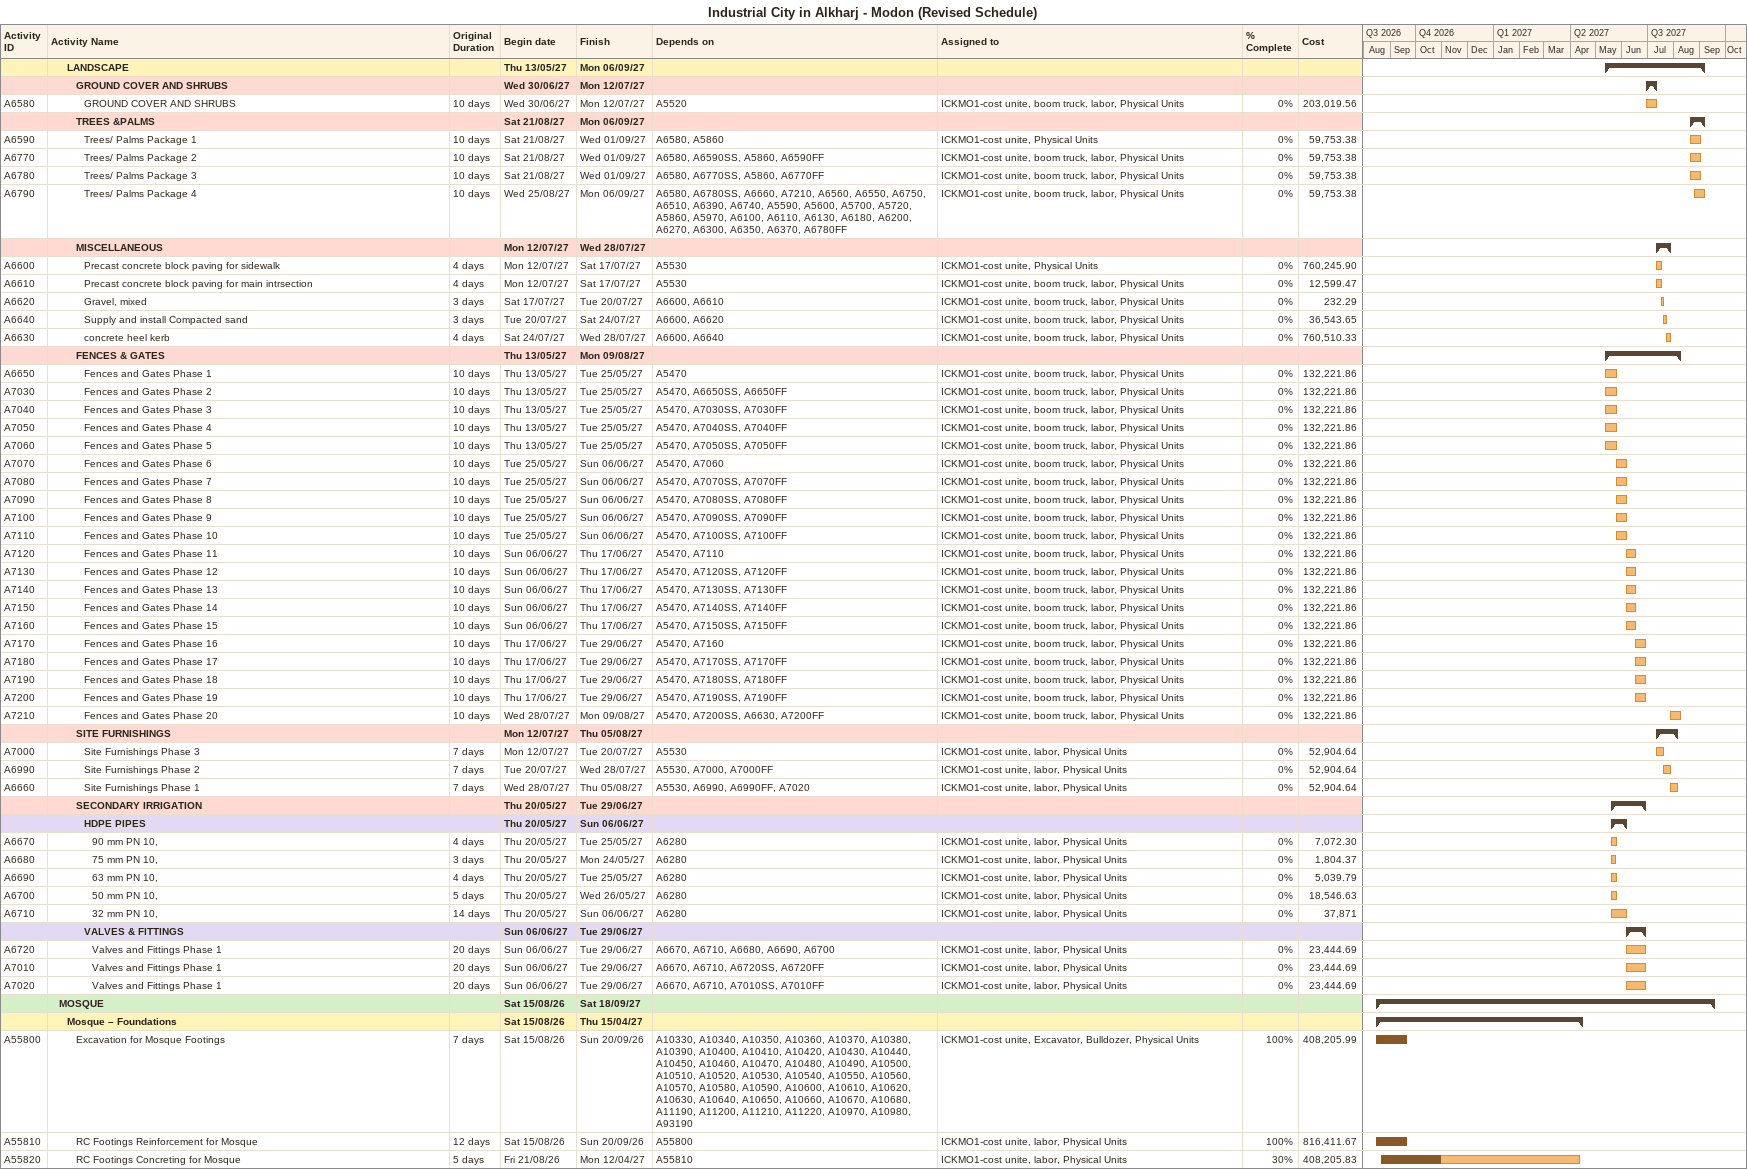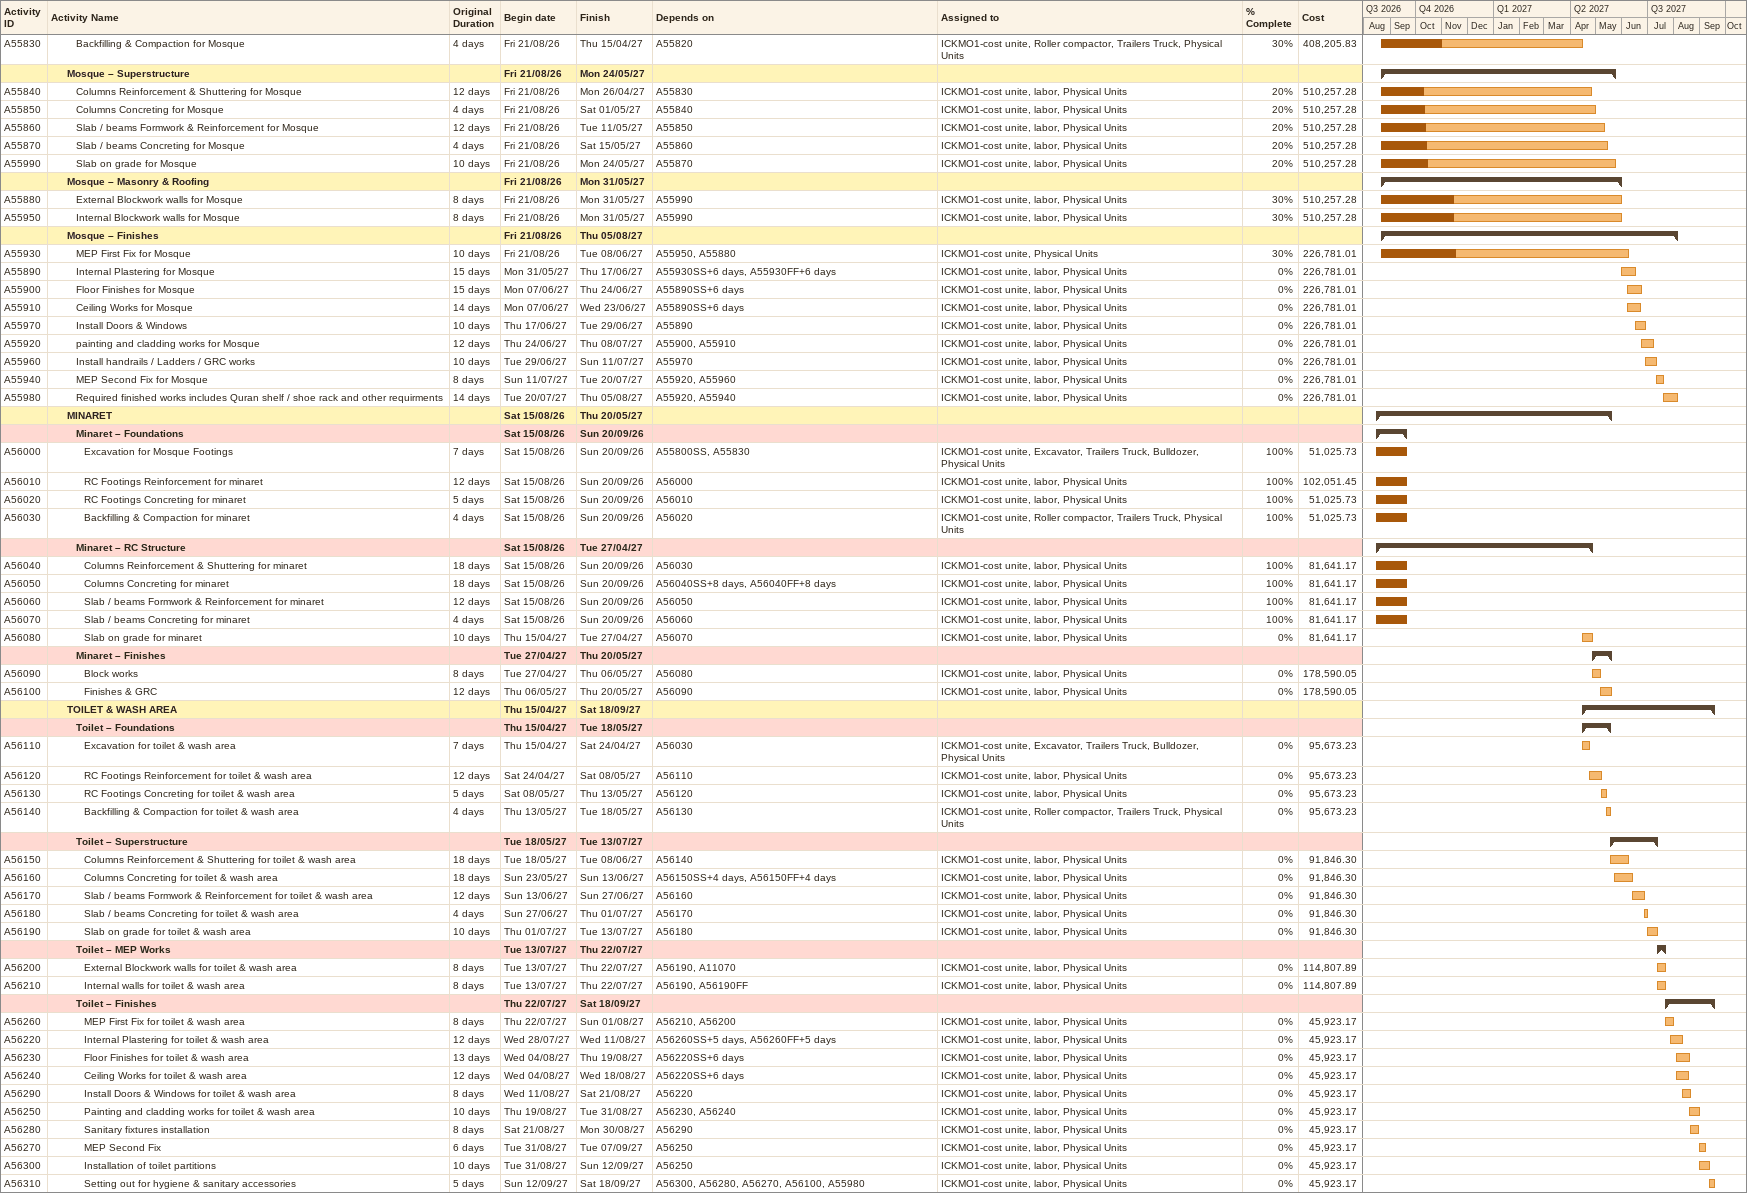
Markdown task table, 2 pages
Industrial City in Alkharj - Modon (Revised Schedule)

| ID | Level | Task | Original duration | Start | Finish | Predecessors | Resources | % complete | Cost |
|---|---|---|---|---|---|---|---|---|---|
|  | 3 | **LANDSCAPE** |  | 2027-05-13 | 2027-09-06 |  |  |  |  |
|  | 4 | **GROUND COVER AND SHRUBS** |  | 2027-06-30 | 2027-07-12 |  |  |  |  |
| A6580 | 5 | GROUND COVER AND SHRUBS | 10d | 2027-06-30 | 2027-07-12 | A5520 | ICKMO1-cost unite, boom truck, labor, Physical Units | 0 | 203019.56 |
|  | 4 | **TREES &PALMS** |  | 2027-08-21 | 2027-09-06 |  |  |  |  |
| A6590 | 5 | Trees/ Palms Package 1 | 10d | 2027-08-21 | 2027-09-01 | A6580, A5860 | ICKMO1-cost unite, Physical Units | 0 | 59753.38 |
| A6770 | 5 | Trees/ Palms Package 2 | 10d | 2027-08-21 | 2027-09-01 | A6580, A6590SS, A5860, A6590FF | ICKMO1-cost unite, boom truck, labor, Physical Units | 0 | 59753.38 |
| A6780 | 5 | Trees/ Palms Package 3 | 10d | 2027-08-21 | 2027-09-01 | A6580, A6770SS, A5860, A6770FF | ICKMO1-cost unite, boom truck, labor, Physical Units | 0 | 59753.38 |
| A6790 | 5 | Trees/ Palms Package 4 | 10d | 2027-08-25 | 2027-09-06 | A6580, A6780SS, A6660, A7210, A6560, A6550, A6750, A6510, A6390, A6740, A5590, A5600, A5700, A5720, A5860, A5970, A6100, A6110, A6130, A6180, A6200, A6270, A6300, A6350, A6370, A6780FF | ICKMO1-cost unite, boom truck, labor, Physical Units | 0 | 59753.38 |
|  | 4 | **MISCELLANEOUS** |  | 2027-07-12 | 2027-07-28 |  |  |  |  |
| A6600 | 5 | Precast concrete block paving for sidewalk | 4d | 2027-07-12 | 2027-07-17 | A5530 | ICKMO1-cost unite, Physical Units | 0 | 760245.90 |
| A6610 | 5 | Precast concrete block paving for main intrsection | 4d | 2027-07-12 | 2027-07-17 | A5530 | ICKMO1-cost unite, boom truck, labor, Physical Units | 0 | 12599.47 |
| A6620 | 5 | Gravel, mixed | 3d | 2027-07-17 | 2027-07-20 | A6600, A6610 | ICKMO1-cost unite, boom truck, labor, Physical Units | 0 | 232.29 |
| A6640 | 5 | Supply and install Compacted sand | 3d | 2027-07-20 | 2027-07-24 | A6600, A6620 | ICKMO1-cost unite, boom truck, labor, Physical Units | 0 | 36543.65 |
| A6630 | 5 | concrete heel kerb | 4d | 2027-07-24 | 2027-07-28 | A6600, A6640 | ICKMO1-cost unite, boom truck, labor, Physical Units | 0 | 760510.33 |
|  | 4 | **FENCES & GATES** |  | 2027-05-13 | 2027-08-09 |  |  |  |  |
| A6650 | 5 | Fences and Gates Phase 1 | 10d | 2027-05-13 | 2027-05-25 | A5470 | ICKMO1-cost unite, boom truck, labor, Physical Units | 0 | 132221.86 |
| A7030 | 5 | Fences and Gates Phase 2 | 10d | 2027-05-13 | 2027-05-25 | A5470, A6650SS, A6650FF | ICKMO1-cost unite, boom truck, labor, Physical Units | 0 | 132221.86 |
| A7040 | 5 | Fences and Gates Phase 3 | 10d | 2027-05-13 | 2027-05-25 | A5470, A7030SS, A7030FF | ICKMO1-cost unite, boom truck, labor, Physical Units | 0 | 132221.86 |
| A7050 | 5 | Fences and Gates Phase 4 | 10d | 2027-05-13 | 2027-05-25 | A5470, A7040SS, A7040FF | ICKMO1-cost unite, boom truck, labor, Physical Units | 0 | 132221.86 |
| A7060 | 5 | Fences and Gates Phase 5 | 10d | 2027-05-13 | 2027-05-25 | A5470, A7050SS, A7050FF | ICKMO1-cost unite, boom truck, labor, Physical Units | 0 | 132221.86 |
| A7070 | 5 | Fences and Gates Phase 6 | 10d | 2027-05-25 | 2027-06-06 | A5470, A7060 | ICKMO1-cost unite, boom truck, labor, Physical Units | 0 | 132221.86 |
| A7080 | 5 | Fences and Gates Phase 7 | 10d | 2027-05-25 | 2027-06-06 | A5470, A7070SS, A7070FF | ICKMO1-cost unite, boom truck, labor, Physical Units | 0 | 132221.86 |
| A7090 | 5 | Fences and Gates Phase 8 | 10d | 2027-05-25 | 2027-06-06 | A5470, A7080SS, A7080FF | ICKMO1-cost unite, boom truck, labor, Physical Units | 0 | 132221.86 |
| A7100 | 5 | Fences and Gates Phase 9 | 10d | 2027-05-25 | 2027-06-06 | A5470, A7090SS, A7090FF | ICKMO1-cost unite, boom truck, labor, Physical Units | 0 | 132221.86 |
| A7110 | 5 | Fences and Gates Phase 10 | 10d | 2027-05-25 | 2027-06-06 | A5470, A7100SS, A7100FF | ICKMO1-cost unite, boom truck, labor, Physical Units | 0 | 132221.86 |
| A7120 | 5 | Fences and Gates Phase 11 | 10d | 2027-06-06 | 2027-06-17 | A5470, A7110 | ICKMO1-cost unite, boom truck, labor, Physical Units | 0 | 132221.86 |
| A7130 | 5 | Fences and Gates Phase 12 | 10d | 2027-06-06 | 2027-06-17 | A5470, A7120SS, A7120FF | ICKMO1-cost unite, boom truck, labor, Physical Units | 0 | 132221.86 |
| A7140 | 5 | Fences and Gates Phase 13 | 10d | 2027-06-06 | 2027-06-17 | A5470, A7130SS, A7130FF | ICKMO1-cost unite, boom truck, labor, Physical Units | 0 | 132221.86 |
| A7150 | 5 | Fences and Gates Phase 14 | 10d | 2027-06-06 | 2027-06-17 | A5470, A7140SS, A7140FF | ICKMO1-cost unite, boom truck, labor, Physical Units | 0 | 132221.86 |
| A7160 | 5 | Fences and Gates Phase 15 | 10d | 2027-06-06 | 2027-06-17 | A5470, A7150SS, A7150FF | ICKMO1-cost unite, boom truck, labor, Physical Units | 0 | 132221.86 |
| A7170 | 5 | Fences and Gates Phase 16 | 10d | 2027-06-17 | 2027-06-29 | A5470, A7160 | ICKMO1-cost unite, boom truck, labor, Physical Units | 0 | 132221.86 |
| A7180 | 5 | Fences and Gates Phase 17 | 10d | 2027-06-17 | 2027-06-29 | A5470, A7170SS, A7170FF | ICKMO1-cost unite, boom truck, labor, Physical Units | 0 | 132221.86 |
| A7190 | 5 | Fences and Gates Phase 18 | 10d | 2027-06-17 | 2027-06-29 | A5470, A7180SS, A7180FF | ICKMO1-cost unite, boom truck, labor, Physical Units | 0 | 132221.86 |
| A7200 | 5 | Fences and Gates Phase 19 | 10d | 2027-06-17 | 2027-06-29 | A5470, A7190SS, A7190FF | ICKMO1-cost unite, boom truck, labor, Physical Units | 0 | 132221.86 |
| A7210 | 5 | Fences and Gates Phase 20 | 10d | 2027-07-28 | 2027-08-09 | A5470, A7200SS, A6630, A7200FF | ICKMO1-cost unite, boom truck, labor, Physical Units | 0 | 132221.86 |
|  | 4 | **SITE FURNISHINGS** |  | 2027-07-12 | 2027-08-05 |  |  |  |  |
| A7000 | 5 | Site Furnishings Phase 3 | 7d | 2027-07-12 | 2027-07-20 | A5530 | ICKMO1-cost unite, labor, Physical Units | 0 | 52904.64 |
| A6990 | 5 | Site Furnishings Phase 2 | 7d | 2027-07-20 | 2027-07-28 | A5530, A7000, A7000FF | ICKMO1-cost unite, labor, Physical Units | 0 | 52904.64 |
| A6660 | 5 | Site Furnishings Phase 1 | 7d | 2027-07-28 | 2027-08-05 | A5530, A6990, A6990FF, A7020 | ICKMO1-cost unite, labor, Physical Units | 0 | 52904.64 |
|  | 4 | **SECONDARY IRRIGATION** |  | 2027-05-20 | 2027-06-29 |  |  |  |  |
|  | 5 | **HDPE PIPES** |  | 2027-05-20 | 2027-06-06 |  |  |  |  |
| A6670 | 6 | 90 mm PN 10, | 4d | 2027-05-20 | 2027-05-25 | A6280 | ICKMO1-cost unite, labor, Physical Units | 0 | 7072.30 |
| A6680 | 6 | 75 mm PN 10, | 3d | 2027-05-20 | 2027-05-24 | A6280 | ICKMO1-cost unite, labor, Physical Units | 0 | 1804.37 |
| A6690 | 6 | 63 mm PN 10, | 4d | 2027-05-20 | 2027-05-25 | A6280 | ICKMO1-cost unite, labor, Physical Units | 0 | 5039.79 |
| A6700 | 6 | 50 mm PN 10, | 5d | 2027-05-20 | 2027-05-26 | A6280 | ICKMO1-cost unite, labor, Physical Units | 0 | 18546.63 |
| A6710 | 6 | 32 mm PN 10, | 14d | 2027-05-20 | 2027-06-06 | A6280 | ICKMO1-cost unite, labor, Physical Units | 0 | 37871 |
|  | 5 | **VALVES & FITTINGS** |  | 2027-06-06 | 2027-06-29 |  |  |  |  |
| A6720 | 6 | Valves and Fittings Phase 1 | 20d | 2027-06-06 | 2027-06-29 | A6670, A6710, A6680, A6690, A6700 | ICKMO1-cost unite, labor, Physical Units | 0 | 23444.69 |
| A7010 | 6 | Valves and Fittings Phase 1 | 20d | 2027-06-06 | 2027-06-29 | A6670, A6710, A6720SS, A6720FF | ICKMO1-cost unite, labor, Physical Units | 0 | 23444.69 |
| A7020 | 6 | Valves and Fittings Phase 1 | 20d | 2027-06-06 | 2027-06-29 | A6670, A6710, A7010SS, A7010FF | ICKMO1-cost unite, labor, Physical Units | 0 | 23444.69 |
|  | 2 | **MOSQUE** |  | 2026-08-15 | 2027-09-18 |  |  |  |  |
|  | 3 | **Mosque – Foundations** |  | 2026-08-15 | 2027-04-15 |  |  |  |  |
| A55800 | 4 | Excavation for Mosque Footings | 7d | 2026-08-15 | 2026-09-20 | A10330, A10340, A10350, A10360, A10370, A10380, A10390, A10400, A10410, A10420, A10430, A10440, A10450, A10460, A10470, A10480, A10490, A10500, A10510, A10520, A10530, A10540, A10550, A10560, A10570, A10580, A10590, A10600, A10610, A10620, A10630, A10640, A10650, A10660, A10670, A10680, A11190, A11200, A11210, A11220, A10970, A10980, A93190 | ICKMO1-cost unite, Excavator, Bulldozer, Physical Units | 100 | 408205.99 |
| A55810 | 4 | RC Footings Reinforcement for Mosque | 12d | 2026-08-15 | 2026-09-20 | A55800 | ICKMO1-cost unite, labor, Physical Units | 100 | 816411.67 |
| A55820 | 4 | RC Footings Concreting for Mosque | 5d | 2026-08-21 | 2027-04-12 | A55810 | ICKMO1-cost unite, labor, Physical Units | 30 | 408205.83 |
| A55830 | 4 | Backfilling & Compaction for Mosque | 4d | 2026-08-21 | 2027-04-15 | A55820 | ICKMO1-cost unite, Roller compactor, Trailers Truck, Physical Units | 30 | 408205.83 |
|  | 3 | **Mosque – Superstructure** |  | 2026-08-21 | 2027-05-24 |  |  |  |  |
| A55840 | 4 | Columns Reinforcement & Shuttering for Mosque | 12d | 2026-08-21 | 2027-04-26 | A55830 | ICKMO1-cost unite, labor, Physical Units | 20 | 510257.28 |
| A55850 | 4 | Columns Concreting for Mosque | 4d | 2026-08-21 | 2027-05-01 | A55840 | ICKMO1-cost unite, labor, Physical Units | 20 | 510257.28 |
| A55860 | 4 | Slab / beams Formwork & Reinforcement for Mosque | 12d | 2026-08-21 | 2027-05-11 | A55850 | ICKMO1-cost unite, labor, Physical Units | 20 | 510257.28 |
| A55870 | 4 | Slab / beams Concreting for Mosque | 4d | 2026-08-21 | 2027-05-15 | A55860 | ICKMO1-cost unite, labor, Physical Units | 20 | 510257.28 |
| A55990 | 4 | Slab on grade for Mosque | 10d | 2026-08-21 | 2027-05-24 | A55870 | ICKMO1-cost unite, labor, Physical Units | 20 | 510257.28 |
|  | 3 | **Mosque – Masonry & Roofing** |  | 2026-08-21 | 2027-05-31 |  |  |  |  |
| A55880 | 4 | External Blockwork walls for Mosque | 8d | 2026-08-21 | 2027-05-31 | A55990 | ICKMO1-cost unite, labor, Physical Units | 30 | 510257.28 |
| A55950 | 4 | Internal Blockwork walls for Mosque | 8d | 2026-08-21 | 2027-05-31 | A55990 | ICKMO1-cost unite, labor, Physical Units | 30 | 510257.28 |
|  | 3 | **Mosque – Finishes** |  | 2026-08-21 | 2027-08-05 |  |  |  |  |
| A55930 | 4 | MEP First Fix for Mosque | 10d | 2026-08-21 | 2027-06-08 | A55950, A55880 | ICKMO1-cost unite, Physical Units | 30 | 226781.01 |
| A55890 | 4 | Internal Plastering for Mosque | 15d | 2027-05-31 | 2027-06-17 | A55930SS+6d, A55930FF+6d | ICKMO1-cost unite, labor, Physical Units | 0 | 226781.01 |
| A55900 | 4 | Floor Finishes for Mosque | 15d | 2027-06-07 | 2027-06-24 | A55890SS+6d | ICKMO1-cost unite, labor, Physical Units | 0 | 226781.01 |
| A55910 | 4 | Ceiling Works for Mosque | 14d | 2027-06-07 | 2027-06-23 | A55890SS+6d | ICKMO1-cost unite, labor, Physical Units | 0 | 226781.01 |
| A55970 | 4 | Install Doors & Windows | 10d | 2027-06-17 | 2027-06-29 | A55890 | ICKMO1-cost unite, labor, Physical Units | 0 | 226781.01 |
| A55920 | 4 | painting and cladding works for Mosque | 12d | 2027-06-24 | 2027-07-08 | A55900, A55910 | ICKMO1-cost unite, labor, Physical Units | 0 | 226781.01 |
| A55960 | 4 | Install handrails / Ladders / GRC works | 10d | 2027-06-29 | 2027-07-11 | A55970 | ICKMO1-cost unite, labor, Physical Units | 0 | 226781.01 |
| A55940 | 4 | MEP Second Fix for Mosque | 8d | 2027-07-11 | 2027-07-20 | A55920, A55960 | ICKMO1-cost unite, labor, Physical Units | 0 | 226781.01 |
| A55980 | 4 | Required finished works includes Quran shelf / shoe rack and other requirments | 14d | 2027-07-20 | 2027-08-05 | A55920, A55940 | ICKMO1-cost unite, labor, Physical Units | 0 | 226781.01 |
|  | 3 | **MINARET** |  | 2026-08-15 | 2027-05-20 |  |  |  |  |
|  | 4 | **Minaret – Foundations** |  | 2026-08-15 | 2026-09-20 |  |  |  |  |
| A56000 | 5 | Excavation for Mosque Footings | 7d | 2026-08-15 | 2026-09-20 | A55800SS, A55830 | ICKMO1-cost unite, Excavator, Trailers Truck, Bulldozer, Physical Units | 100 | 51025.73 |
| A56010 | 5 | RC Footings Reinforcement for minaret | 12d | 2026-08-15 | 2026-09-20 | A56000 | ICKMO1-cost unite, labor, Physical Units | 100 | 102051.45 |
| A56020 | 5 | RC Footings Concreting for minaret | 5d | 2026-08-15 | 2026-09-20 | A56010 | ICKMO1-cost unite, labor, Physical Units | 100 | 51025.73 |
| A56030 | 5 | Backfilling & Compaction for minaret | 4d | 2026-08-15 | 2026-09-20 | A56020 | ICKMO1-cost unite, Roller compactor, Trailers Truck, Physical Units | 100 | 51025.73 |
|  | 4 | **Minaret – RC Structure** |  | 2026-08-15 | 2027-04-27 |  |  |  |  |
| A56040 | 5 | Columns Reinforcement & Shuttering for minaret | 18d | 2026-08-15 | 2026-09-20 | A56030 | ICKMO1-cost unite, labor, Physical Units | 100 | 81641.17 |
| A56050 | 5 | Columns Concreting for minaret | 18d | 2026-08-15 | 2026-09-20 | A56040SS+8d, A56040FF+8d | ICKMO1-cost unite, labor, Physical Units | 100 | 81641.17 |
| A56060 | 5 | Slab / beams Formwork & Reinforcement for minaret | 12d | 2026-08-15 | 2026-09-20 | A56050 | ICKMO1-cost unite, labor, Physical Units | 100 | 81641.17 |
| A56070 | 5 | Slab / beams Concreting for minaret | 4d | 2026-08-15 | 2026-09-20 | A56060 | ICKMO1-cost unite, labor, Physical Units | 100 | 81641.17 |
| A56080 | 5 | Slab on grade for minaret | 10d | 2027-04-15 | 2027-04-27 | A56070 | ICKMO1-cost unite, labor, Physical Units | 0 | 81641.17 |
|  | 4 | **Minaret – Finishes** |  | 2027-04-27 | 2027-05-20 |  |  |  |  |
| A56090 | 5 | Block works | 8d | 2027-04-27 | 2027-05-06 | A56080 | ICKMO1-cost unite, labor, Physical Units | 0 | 178590.05 |
| A56100 | 5 | Finishes & GRC | 12d | 2027-05-06 | 2027-05-20 | A56090 | ICKMO1-cost unite, labor, Physical Units | 0 | 178590.05 |
|  | 3 | **TOILET & WASH AREA** |  | 2027-04-15 | 2027-09-18 |  |  |  |  |
|  | 4 | **Toilet – Foundations** |  | 2027-04-15 | 2027-05-18 |  |  |  |  |
| A56110 | 5 | Excavation for toilet & wash area | 7d | 2027-04-15 | 2027-04-24 | A56030 | ICKMO1-cost unite, Excavator, Trailers Truck, Bulldozer, Physical Units | 0 | 95673.23 |
| A56120 | 5 | RC Footings Reinforcement for toilet & wash area | 12d | 2027-04-24 | 2027-05-08 | A56110 | ICKMO1-cost unite, labor, Physical Units | 0 | 95673.23 |
| A56130 | 5 | RC Footings Concreting for toilet & wash area | 5d | 2027-05-08 | 2027-05-13 | A56120 | ICKMO1-cost unite, labor, Physical Units | 0 | 95673.23 |
| A56140 | 5 | Backfilling & Compaction for toilet & wash area | 4d | 2027-05-13 | 2027-05-18 | A56130 | ICKMO1-cost unite, Roller compactor, Trailers Truck, Physical Units | 0 | 95673.23 |
|  | 4 | **Toilet – Superstructure** |  | 2027-05-18 | 2027-07-13 |  |  |  |  |
| A56150 | 5 | Columns Reinforcement & Shuttering for toilet & wash area | 18d | 2027-05-18 | 2027-06-08 | A56140 | ICKMO1-cost unite, labor, Physical Units | 0 | 91846.30 |
| A56160 | 5 | Columns Concreting for toilet & wash area | 18d | 2027-05-23 | 2027-06-13 | A56150SS+4d, A56150FF+4d | ICKMO1-cost unite, labor, Physical Units | 0 | 91846.30 |
| A56170 | 5 | Slab / beams Formwork & Reinforcement for toilet & wash area | 12d | 2027-06-13 | 2027-06-27 | A56160 | ICKMO1-cost unite, labor, Physical Units | 0 | 91846.30 |
| A56180 | 5 | Slab / beams Concreting for toilet & wash area | 4d | 2027-06-27 | 2027-07-01 | A56170 | ICKMO1-cost unite, labor, Physical Units | 0 | 91846.30 |
| A56190 | 5 | Slab on grade for toilet & wash area | 10d | 2027-07-01 | 2027-07-13 | A56180 | ICKMO1-cost unite, labor, Physical Units | 0 | 91846.30 |
|  | 4 | **Toilet – MEP Works** |  | 2027-07-13 | 2027-07-22 |  |  |  |  |
| A56200 | 5 | External Blockwork walls for toilet & wash area | 8d | 2027-07-13 | 2027-07-22 | A56190, A11070 | ICKMO1-cost unite, labor, Physical Units | 0 | 114807.89 |
| A56210 | 5 | Internal walls for toilet & wash area | 8d | 2027-07-13 | 2027-07-22 | A56190, A56190FF | ICKMO1-cost unite, labor, Physical Units | 0 | 114807.89 |
|  | 4 | **Toilet – Finishes** |  | 2027-07-22 | 2027-09-18 |  |  |  |  |
| A56260 | 5 | MEP First Fix for toilet & wash area | 8d | 2027-07-22 | 2027-08-01 | A56210, A56200 | ICKMO1-cost unite, labor, Physical Units | 0 | 45923.17 |
| A56220 | 5 | Internal Plastering for toilet & wash area | 12d | 2027-07-28 | 2027-08-11 | A56260SS+5d, A56260FF+5d | ICKMO1-cost unite, labor, Physical Units | 0 | 45923.17 |
| A56230 | 5 | Floor Finishes for toilet & wash area | 13d | 2027-08-04 | 2027-08-19 | A56220SS+6d | ICKMO1-cost unite, labor, Physical Units | 0 | 45923.17 |
| A56240 | 5 | Ceiling Works for toilet & wash area | 12d | 2027-08-04 | 2027-08-18 | A56220SS+6d | ICKMO1-cost unite, labor, Physical Units | 0 | 45923.17 |
| A56290 | 5 | Install Doors & Windows for toilet & wash area | 8d | 2027-08-11 | 2027-08-21 | A56220 | ICKMO1-cost unite, labor, Physical Units | 0 | 45923.17 |
| A56250 | 5 | Painting and cladding works for toilet & wash area | 10d | 2027-08-19 | 2027-08-31 | A56230, A56240 | ICKMO1-cost unite, labor, Physical Units | 0 | 45923.17 |
| A56280 | 5 | Sanitary fixtures installation | 8d | 2027-08-21 | 2027-08-30 | A56290 | ICKMO1-cost unite, labor, Physical Units | 0 | 45923.17 |
| A56270 | 5 | MEP Second Fix | 6d | 2027-08-31 | 2027-09-07 | A56250 | ICKMO1-cost unite, labor, Physical Units | 0 | 45923.17 |
| A56300 | 5 | Installation of toilet partitions | 10d | 2027-08-31 | 2027-09-12 | A56250 | ICKMO1-cost unite, labor, Physical Units | 0 | 45923.17 |
| A56310 | 5 | Setting out for hygiene & sanitary accessories | 5d | 2027-09-12 | 2027-09-18 | A56300, A56280, A56270, A56100, A55980 | ICKMO1-cost unite, labor, Physical Units | 0 | 45923.17 |
